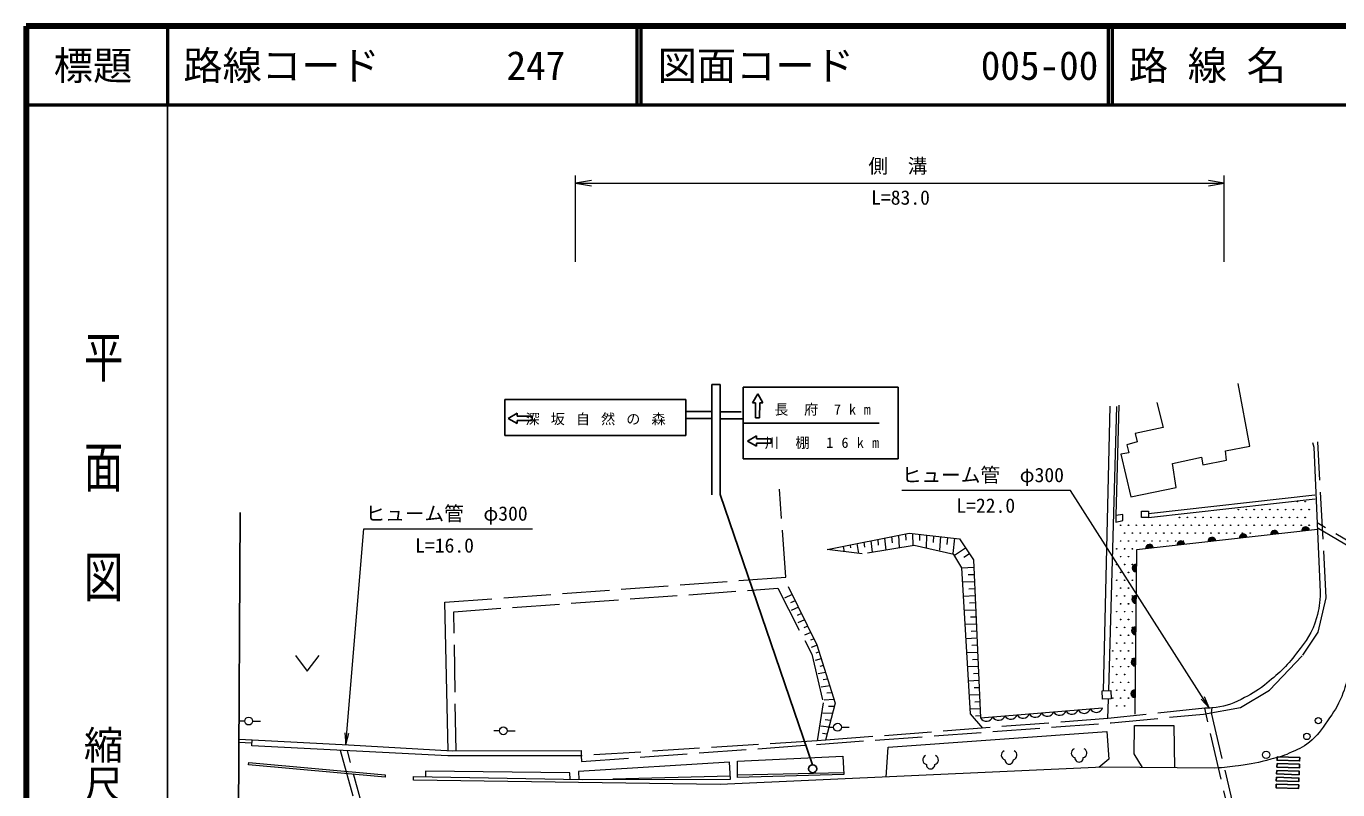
# Model space of a CAD drawing. Units: millimetres, scale not verified. Extents: x 40000 to 680000, y 20000 to 380000.
# Drawn here: x 40000 to 206972, y 282795 to 380000 of the extents above; entities that cross this region are included whole.
import ezdxf
from ezdxf.enums import TextEntityAlignment as Align

# ---------------------------------------------------------------- set-up
doc = ezdxf.new("R2010")
doc.units = ezdxf.units.MM
doc.header["$LTSCALE"] = 1000
doc.linetypes.add('DASHED', pattern=[7.5, 6, -1.5])
for name, color, linetype, lineweight in [('M-BMK-OTRS', 5, 'Continuous', 25), ('M-STR-HTXT', 7, 'Continuous', 13), ('M-STR-STRC', 7, 'Continuous', 25), ('M-TTL', 2, 'Continuous', 140), ('M-TTL-BAND', 7, 'Continuous', 25), ('M-TTL-LINE', 7, 'Continuous', 50), ('M-WORK', 1, 'Continuous', 13)]:
    doc.layers.add(name, color=color, linetype=linetype, lineweight=lineweight)
doc.layers.add('M-TTL-TXT', color=7, linetype='Continuous')
doc.styles.add('@ＭＳ ゴシック', font='')
doc.styles.add('ＭＳ ゴシック', font='')
doc.styles.get('@ＭＳ ゴシック').set_extended_font_data('@MS Gothic')
doc.styles.get('ＭＳ ゴシック').set_extended_font_data('MS Gothic')

# ---------------------------------------------------------------- blocks, each defined once
blk = doc.blocks.new('open_arrow')
at = {"color": 0, "linetype": 'Continuous', "lineweight": -2}
blk.add_lwpolyline([(7.5, 1.25), (0, 0), (7.5, -1.25)], dxfattribs=at)

msp = doc.modelspace()

# ---------------------------------------------------------------- linework, layer by layer
at = {"layer": 'M-BMK-OTRS'}
msp.add_line((67043, 279642), (67215, 318086), dxfattribs=at)
at = {"layer": 'M-STR-HTXT'}
for p, q in [((109948, 350000), (109948, 361012)), ((192503, 350000), (192503, 361012)), ((109948, 360012), (192503, 360012))]:
    msp.add_line(p, q, dxfattribs=at)
for points in [[(190585, 293214), (172926, 320903), (151476, 320903)], [(80679, 288546), (83000, 316000), (104450, 316000)]]:
    msp.add_lwpolyline(points, dxfattribs=at)
at = {"layer": 'M-STR-STRC'}
for p, q in [((127268, 334403), (128343, 334403)), ((127268, 334403), (127268, 320332)), ((128343, 334403), (128343, 320396)), ((131278, 334050), (131278, 324908)), ((131278, 334050), (150993, 334050)), ((150993, 334050), (150999, 324908)), ((100935, 332484), (100935, 327913)), ((100935, 332484), (123981, 332484)), ((123981, 332484), (123981, 327913)), ((132477, 332049), (133136, 333184)), ((133136, 333184), (133772, 332035)), ((101350, 330077), (102493, 330724)), ((102493, 330724), (102493, 330344)), ((123981, 330947), (127268, 330947)), ((128350, 330911), (131038, 330911)), ((132858, 332045), (132477, 332049)), ((132838, 330141), (132858, 332045)), ((133391, 332039), (133371, 330135)), ((133772, 332035), (133391, 332039)), ((102493, 329430), (101350, 330077)), ((102493, 330344), (104397, 330344)), ((104397, 329811), (102493, 329811)), ((102493, 329811), (102493, 329430)), ((104397, 330344), (104397, 329811)), ((127268, 330051), (123981, 330051)), ((131278, 330015), (128350, 330015)), ((131278, 329479), (148573, 329479)), ((133371, 330135), (132838, 330141)), ((100935, 327913), (123981, 327913)), ((131811, 327191), (132954, 327839)), ((132954, 327839), (132954, 327458)), ((132954, 327458), (134858, 327458)), ((134858, 327458), (134858, 326925)), ((132954, 326544), (131811, 327191)), ((134858, 326925), (132954, 326925)), ((132954, 326925), (132954, 326544)), ((131278, 324908), (150999, 324908)), ((128343, 320396), (140118, 285977))]:
    msp.add_line(p, q, dxfattribs=at)
for points in [[(199237, 286131), (202099, 286037), (202081, 285587), (199219, 285681)], [(199272, 287006), (202133, 286912), (202116, 286463), (199254, 286556)], [(199168, 284380), (202029, 284286), (202011, 283837), (199150, 283930)], [(199202, 285255), (202064, 285162), (202046, 284712), (199185, 284806)], [(199133, 283505), (201994, 283411), (201977, 282961), (199115, 283055)]]:
    msp.add_lwpolyline(points, close=True, dxfattribs=at)
msp.add_circle((140113, 285468), 518, dxfattribs=at)
at = {"layer": 'M-TTL'}
for p, q in [((40000, 380000), (40000, 20000)), ((680000, 380000), (40000, 380000))]:
    msp.add_line(p, q, dxfattribs=at)
at = {"layer": 'M-TTL-BAND'}
msp.add_line((58000, 370000), (58000, 20000), dxfattribs=at)
at = {"layer": 'M-TTL-LINE'}
for p, q in [((58000, 380000), (58000, 370000)), ((117750, 380000), (117750, 370000)), ((118250, 380000), (118250, 370000)), ((177750, 380000), (177750, 370000)), ((178250, 380000), (178250, 370000)), ((40000, 370000), (680000, 370000))]:
    msp.add_line(p, q, dxfattribs=at)
at = {"layer": 'M-WORK'}
for p, q in [((195782, 326545), (194299, 334530)), ((177163, 295397), (178003, 331613)), ((177837, 295425), (178827, 331609)), ((179108, 331750), (178709, 317714)), ((183956, 332103), (184730, 328936)), ((184730, 328936), (181176, 328162)), ((181176, 328162), (181422, 327107)), ((180367, 325700), (179347, 325524)), ((181422, 327107), (180121, 326720)), ((180121, 326720), (180367, 325700)), ((192663, 325936), (195782, 326545)), ((192804, 324739), (192663, 325936)), ((203746, 327007), (203910, 326420)), ((203910, 326420), (204731, 307938)), ((179347, 325524), (180631, 320095)), ((185932, 324317), (189614, 325138)), ((186377, 321268), (185932, 324317)), ((189614, 325138), (189802, 324153)), ((189802, 324153), (192804, 324739)), ((180631, 320095), (186377, 321268)), ((182859, 317445), (204086, 319845)), ((182875, 317982), (204070, 320361)), ((179606, 317846), (178709, 317714)), ((178709, 317714), (178723, 316866)), ((179606, 317074), (179606, 317846)), ((178723, 316866), (179606, 317074)), ((141979, 313364), (152393, 315475)), ((144874, 313951), (144930, 313616)), ((145756, 314130), (145947, 312880)), ((146638, 314309), (146724, 313682)), ((147520, 314488), (147697, 313026)), ((148402, 314666), (148479, 313934)), ((149284, 314845), (149422, 313301)), ((150166, 315024), (150223, 314251)), ((151048, 315203), (151143, 313576)), ((151930, 315381), (151965, 314567)), ((152393, 315475), (158796, 314748)), ((152817, 315427), (152854, 313849)), ((153711, 315326), (153711, 314508)), ((154604, 315224), (154569, 313579)), ((155499, 315123), (155461, 314259)), ((156394, 315021), (156280, 313304)), ((157289, 314919), (157208, 314006)), ((158186, 314817), (157970, 312876)), ((158796, 314748), (160578, 312074)), ((143992, 313772), (144115, 313103)), ((159585, 313565), (158170, 312622)), ((160084, 312816), (159377, 312345)), ((160624, 311075), (159123, 311007)), ((160232, 292464), (159130, 311063)), ((160578, 312074), (161499, 291948)), ((160706, 309277), (159231, 309210)), ((160665, 310176), (159915, 310142)), ((137508, 307675), (136537, 307187)), ((137009, 308688), (140668, 301253)), ((160789, 307479), (159338, 307413)), ((160747, 308378), (160010, 308344)), ((93699, 287770), (93313, 306667)), ((137906, 306865), (137319, 306578)), ((138305, 306056), (137387, 305619)), ((160871, 305681), (159446, 305616)), ((160830, 306580), (160104, 306547)), ((138703, 305247), (138158, 304994)), ((139101, 304438), (138237, 304049)), ((160912, 304782), (160199, 304749)), ((139499, 303630), (138997, 303410)), ((139896, 302822), (139089, 302477)), ((160953, 303883), (159553, 303819)), ((160994, 302984), (160294, 302952)), ((140294, 302014), (139836, 301824)), ((140691, 301207), (139940, 300906)), ((140668, 301253), (142967, 293818)), ((161035, 302085), (159661, 302022)), ((161076, 301186), (160389, 301154)), ((74280, 299880), (75780, 297880)), ((75780, 297880), (77280, 299880)), ((141218, 299475), (140455, 299241)), ((140951, 300339), (140509, 300184)), ((161118, 300287), (159768, 300225)), ((161159, 299388), (160484, 299357)), ((141754, 297743), (140835, 297543)), ((141486, 298609), (141025, 298489)), ((161200, 298489), (159876, 298428)), ((161241, 297590), (160579, 297559)), ((142290, 296007), (141209, 295866)), ((142022, 296875), (141472, 296780)), ((161282, 296690), (159983, 296631)), ((161323, 295791), (160674, 295762)), ((142828, 294269), (141579, 294211)), ((142559, 295138), (141917, 295082)), ((161364, 294892), (160091, 294834)), ((161405, 293993), (160769, 293964)), ((177679, 291863), (177774, 294350)), ((142633, 292508), (141413, 292566)), ((142967, 293818), (141765, 289104)), ((142858, 293391), (142134, 293390)), ((161447, 293094), (160198, 293037)), ((161780, 290641), (160232, 292464)), ((161499, 291948), (177035, 293213)), ((67821, 291522), (67163, 291526)), ((68809, 291534), (69812, 291542)), ((142183, 290744), (141152, 290895)), ((142408, 291625), (141717, 291692)), ((142787, 290736), (142058, 290740)), ((143775, 290748), (144779, 290757)), ((161488, 292195), (160863, 292167)), ((181031, 287367), (181102, 290991)), ((181102, 290991), (186098, 290991)), ((186098, 290991), (186167, 285587)), ((68701, 288408), (68764, 289161)), ((68764, 289161), (81045, 288528)), ((100243, 290285), (99514, 290290)), ((101231, 290298), (102235, 290306)), ((141959, 289864), (141375, 289979)), ((149743, 288208), (177584, 290217)), ((177584, 290217), (177830, 286699)), ((93675, 287097), (68701, 288408)), ((81045, 288528), (94273, 287736)), ((94273, 287736), (110633, 287800)), ((110633, 287800), (110656, 287120)), ((149462, 284407), (149743, 288208)), ((182120, 285621), (181031, 287367)), ((110656, 287120), (93675, 287097)), ((129535, 286319), (110318, 285115)), ((177069, 285663), (128360, 283447)), ((129644, 284161), (129535, 286319)), ((130547, 286433), (143963, 287058)), ((130547, 284353), (130547, 286433)), ((143963, 287058), (144088, 284728)), ((177830, 286699), (176533, 285639)), ((191249, 285545), (177069, 285663)), ((89303, 284005), (89319, 284505)), ((128360, 283447), (89303, 284005)), ((89319, 284505), (110787, 284114)), ((109224, 284943), (90820, 285146)), ((90820, 285146), (90820, 284478)), ((109239, 284143), (109224, 284943)), ((110318, 285115), (110350, 284122)), ((110787, 284114), (129644, 284161)), ((129626, 284524), (114696, 284124)), ((130547, 284713), (144074, 284999)), ((144088, 284728), (130547, 284353))]:
    msp.add_line(p, q, dxfattribs=at)
at = {"layer": 'M-WORK', "linetype": 'DASHED'}
for p, q in [((224796, 304718), (204338, 316787)), ((204364, 316190), (224796, 304131)), ((190031, 293174), (177679, 291863)), ((195549, 269524), (190031, 293174)), ((177679, 291863), (141765, 289104)), ((67086, 289251), (68764, 289161)), ((141765, 289104), (140700, 289032)), ((68681, 288737), (67084, 288827)), ((79983, 287816), (84444, 271745))]:
    msp.add_line(p, q, dxfattribs=at)
for points in [[(178102, 291309), (189887, 292435), (194601, 293279), (198295, 295496), (202517, 299929), (204487, 302849), (205508, 307211), (204443, 327076)], [(93313, 306667), (136698, 309857), (135901, 321045)], [(159130, 311063), (158075, 312752), (153032, 313877), (146418, 312822), (141979, 313364)], [(94719, 287738), (94436, 305462), (135669, 308453), (139996, 300079), (141474, 293852), (140700, 289032), (110656, 287120)], [(190945, 293221), (190863, 292610), (196299, 269430)], [(110656, 287120), (110694, 286384), (178102, 291309)], [(85429, 271310), (85217, 271803), (80888, 287768)]]:
    msp.add_lwpolyline(points, dxfattribs=at)
at = {"layer": 'M-WORK'}
for points in [[(182882, 318243), (182859, 317445), (181971, 317471), (181995, 318269)], [(176958, 295388), (178084, 295435), (178129, 294365), (177003, 294318)], [(68337, 286277), (85714, 284702), (85686, 284395), (68309, 285969)]]:
    msp.add_lwpolyline(points, close=True, dxfattribs=at)
msp.add_lwpolyline([(204376, 315926), (181329, 313339), (181118, 292441)], dxfattribs=at)
for centre, radius in [((201826, 319469), 37.5), ((202826, 319469), 37.5), ((186826, 317469), 37.5), ((187826, 317469), 37.5), ((188826, 317469), 37.5), ((189826, 317469), 37.5), ((190826, 317469), 37.5), ((191826, 317469), 37.5), ((192826, 317469), 37.5), ((193826, 317469), 37.5), ((194326, 318469), 37.5), ((194826, 317469), 37.5), ((195326, 318469), 37.5), ((195826, 317469), 37.5), ((196326, 318469), 37.5), ((196826, 317469), 37.5), ((197326, 318469), 37.5), ((197826, 317469), 37.5), ((198326, 318469), 37.5), ((198826, 317469), 37.5), ((199326, 318469), 37.5), ((199826, 317469), 37.5), ((200326, 318469), 37.5), ((200826, 317469), 37.5), ((201326, 318469), 37.5), ((201826, 317469), 37.5), ((202326, 318469), 37.5), ((202826, 317469), 37.5), ((203326, 318469), 37.5), ((179326, 316469), 37.5), ((180326, 316469), 37.5), ((181326, 316469), 37.5), ((182326, 316469), 37.5), ((183326, 316469), 37.5), ((184326, 316469), 37.5), ((185326, 316469), 37.5), ((186326, 316469), 37.5), ((187326, 316469), 37.5), ((188326, 316469), 37.5), ((189326, 316469), 37.5), ((190326, 316469), 37.5), ((191326, 316469), 37.5), ((192326, 316469), 37.5), ((193326, 316469), 37.5), ((194326, 316469), 37.5), ((195326, 316469), 37.5), ((196326, 316469), 37.5), ((197326, 316469), 37.5), ((198326, 316469), 37.5), ((199326, 316469), 37.5), ((200326, 316469), 37.5), ((201326, 316469), 37.5), ((202326, 316469), 37.5), ((203326, 316469), 37.5), ((179326, 314469), 37.5), ((179826, 315469), 37.5), ((180326, 314469), 37.5), ((180826, 315469), 37.5), ((181326, 314469), 37.5), ((181826, 315469), 37.5), ((182326, 314469), 37.5), ((182826, 315469), 37.5), ((183326, 314469), 37.5), ((183826, 315469), 37.5), ((184326, 314469), 37.5), ((184826, 315469), 37.5), ((185326, 314469), 37.5), ((185826, 315469), 37.5), ((186326, 314469), 37.5), ((186826, 315469), 37.5), ((187326, 314469), 37.5), ((187826, 315469), 37.5), ((188826, 315469), 37.5), ((189826, 315469), 37.5), ((190826, 315469), 37.5), ((191826, 315469), 37.5), ((192826, 315469), 37.5), ((193826, 315469), 37.5), ((194826, 315469), 37.5), ((195826, 315469), 37.5), ((178826, 313469), 37.5), ((179326, 312469), 37.5), ((179826, 313469), 37.5), ((180326, 312469), 37.5), ((180826, 313469), 37.5), ((178826, 311469), 37.5), ((179826, 311469), 37.5), ((180826, 311469), 37.5), ((178826, 309469), 37.5), ((179326, 310469), 37.5), ((179826, 309469), 37.5), ((180326, 310469), 37.5), ((180826, 309469), 37.5), ((178826, 307469), 37.5), ((179326, 308469), 37.5), ((179826, 307469), 37.5), ((180326, 308469), 37.5), ((180826, 307469), 37.5), ((179326, 306469), 37.5), ((180326, 306469), 37.5), ((178826, 305469), 37.5), ((179326, 304469), 37.5), ((179826, 305469), 37.5), ((180326, 304469), 37.5), ((180826, 305469), 37.5), ((178826, 303469), 37.5), ((179326, 302469), 37.5), ((179826, 303469), 37.5), ((180326, 302469), 37.5), ((180826, 303469), 37.5), ((178826, 301469), 37.5), ((179826, 301469), 37.5), ((180826, 301469), 37.5), ((178326, 300469), 37.5), ((178826, 299469), 37.5), ((179326, 300469), 37.5), ((179826, 299469), 37.5), ((180326, 300469), 37.5), ((180826, 299469), 37.5), ((178326, 298469), 37.5), ((178826, 297469), 37.5), ((179326, 298469), 37.5), ((179826, 297469), 37.5), ((180326, 298469), 37.5), ((178326, 296469), 37.5), ((179326, 296469), 37.5), ((180326, 296469), 37.5), ((178326, 294469), 37.5), ((178826, 295469), 37.5), ((179326, 294469), 37.5), ((179826, 295469), 37.5), ((180326, 294469), 37.5), ((178826, 293469), 37.5), ((179826, 293469), 37.5), ((68320, 291541), 500), ((100743, 290304), 500), ((143287, 290755), 500), ((204496, 291598), 399), ((203042, 289589), 412), ((197846, 287245), 469)]:
    msp.add_circle(centre, radius, dxfattribs=at)
for centre, radius, start, end in [((198910, 315313), 500, 6.40595, 186.40595), ((198910, 315313), 400, 6.40595, 186.40595), ((198910, 315313), 300, 6.40595, 186.40595), ((202885, 315759), 500, 6.40595, 186.40595), ((202885, 315759), 400, 6.40595, 186.40595), ((202885, 315759), 300, 6.40595, 186.40595), ((202885, 315759), 200, 6.40595, 186.40595), ((202885, 315759), 100, 6.40595, 186.40595), ((183010, 313527), 500, 6.40595, 186.40595), ((183010, 313527), 400, 6.40595, 186.40595), ((186985, 313974), 500, 6.40595, 186.40595), ((186985, 313974), 400, 6.40595, 186.40595), ((186985, 313974), 300, 6.40595, 186.40595), ((186985, 313974), 200, 6.40595, 186.40595), ((186985, 313974), 100, 6.40595, 186.40595), ((190960, 314420), 500, 6.40595, 186.40595), ((190960, 314420), 400, 6.40595, 186.40595), ((190960, 314420), 300, 6.40595, 186.40595), ((190960, 314420), 200, 6.40595, 186.40595), ((190960, 314420), 100, 6.40595, 186.40595), ((194935, 314866), 500, 6.40595, 186.40595), ((194935, 314866), 400, 6.40595, 186.40595), ((194935, 314866), 300, 6.40595, 186.40595), ((194935, 314866), 200, 6.40595, 186.40595), ((194935, 314866), 100, 6.40595, 186.40595), ((198910, 315313), 200, 6.40595, 186.40595), ((198910, 315313), 100, 6.40595, 186.40595), ((183010, 313527), 300, 6.40595, 186.40595), ((183010, 313527), 200, 6.40595, 186.40595), ((183010, 313527), 100, 6.40595, 186.40595), ((181306, 311030), 500, 89.42127, 269.42127), ((181306, 311030), 400, 89.42127, 269.42127), ((181306, 311030), 300, 89.42127, 269.42127), ((181306, 311030), 200, 89.42127, 269.42127), ((181306, 311030), 100, 89.42127, 269.42127), ((181265, 307031), 500, 89.42127, 269.42127), ((181265, 307031), 400, 89.42127, 269.42127), ((181265, 307031), 300, 89.42127, 269.42127), ((181265, 307031), 200, 89.42127, 269.42127), ((181265, 307031), 100, 89.42127, 269.42127), ((181225, 303031), 500, 89.42127, 269.42127), ((181225, 303031), 400, 89.42127, 269.42127), ((181225, 303031), 300, 89.42127, 269.42127), ((181225, 303031), 200, 89.42127, 269.42127), ((181225, 303031), 100, 89.42127, 269.42127), ((181185, 299031), 500, 89.42127, 269.42127), ((181185, 299031), 400, 89.42127, 269.42127), ((181185, 299031), 300, 89.42127, 269.42127), ((181185, 299031), 200, 89.42127, 269.42127), ((181185, 299031), 100, 89.42127, 269.42127), ((181144, 295031), 500, 89.42127, 269.42127), ((181144, 295031), 400, 89.42127, 269.42127), ((181144, 295031), 300, 89.42127, 269.42127), ((181144, 295031), 200, 89.42127, 269.42127), ((181144, 295031), 100, 89.42127, 269.42127), ((163800, 292494), 857, 209.29014, 340.02056), ((165354, 292620), 857, 209.29014, 340.02056), ((166907, 292747), 857, 209.29014, 340.02056), ((168461, 292873), 857, 209.29014, 340.02056), ((170015, 293000), 857, 209.29014, 340.02056), ((171568, 293126), 857, 209.29014, 340.02056), ((173122, 293253), 857, 209.29014, 340.02056), ((174675, 293379), 857, 209.29014, 340.02056), ((176229, 293506), 857, 209.29014, 340.02056), ((162247, 292367), 857, 209.29014, 340.02056), ((164734, 287196), 599, 113.44836, 257.2818), ((165537, 287196), 599, 282.7182, 66.55164), ((173637, 287467), 599, 113.44836, 257.2818), ((174440, 287467), 599, 282.7182, 66.55164), ((154732, 286591), 599, 113.44836, 257.2818), ((155133, 285975), 534, 176.52859, 3.47141), ((155535, 286591), 599, 282.7182, 66.55164), ((165136, 286580), 534, 176.52859, 3.47141), ((174038, 286851), 534, 176.52859, 3.47141)]:
    msp.add_arc(centre, radius, start, end, dxfattribs=at)
for points, knots in [([(208527, 326949), (208843, 315896), (209126, 312833), (208703, 303800), (208592, 301421), (208811, 300050), (208351, 297714), (208114, 296506), (207933, 295829), (207472, 294688), (206941, 293375), (206461, 292713), (205643, 291557), (204842, 290427), (204438, 289712), (203356, 288848), (202462, 288134), (201833, 287904), (200787, 287441), (199906, 287050), (199372, 286925), (198442, 286671), (196867, 286240), (195963, 286063), (194345, 285842), (193142, 285678), (192715, 285636), (191249, 285545)], [0, 0, 0, 0, 1, 1, 1, 2, 2, 2, 3, 3, 3, 4, 4, 4, 5, 5, 5, 6, 6, 6, 7, 7, 7, 8, 8, 8, 9, 9, 9, 9]), ([(204731, 307938), (204694, 306503), (204605, 305926), (204267, 304690), (203737, 302743), (202956, 301793), (201734, 300187), (200370, 298392), (199390, 297538), (197630, 296129), (196570, 295280), (195883, 294919), (194675, 294300), (193325, 293608), (192456, 293353), (190945, 293221), (190589, 293189), (190447, 293165), (190031, 293174)], [0, 0, 0, 0, 1, 1, 1, 2, 2, 2, 3, 3, 3, 4, 4, 4, 5, 5, 5, 6, 6, 6, 6])]:
    msp.add_open_spline(points, degree=3, knots=knots, dxfattribs=at)

# ---------------------------------------------------------------- block references
at = {"layer": 'M-STR-HTXT', "xscale": 267, "yscale": 267}
msp.add_blockref('open_arrow', (109948, 360012), dxfattribs=at)
at = {"layer": 'M-STR-HTXT'}
for p, xscale, yscale, rotation in [((192503, 360012), 267, 267, 180), ((190585, 293214), 200, 200, 122.5), ((80679, 288546), 200, 200, 85.2)]:
    msp.add_blockref('open_arrow', p, dxfattribs=dict(at, xscale=xscale, yscale=yscale, rotation=rotation))

# ---------------------------------------------------------------- texts
at = {"layer": 'M-STR-HTXT', "style": 'ＭＳ ゴシック'}
for s, p in [('側\u3000溝', (147222, 360740)), ('ヒューム管\u3000φ300', (151476, 321403)), ('ヒューム管\u3000φ300', (83200, 316500)), ('L=22.0', (158416, 317510)), ('L=16.0', (89518, 312435))]:
    msp.add_text(s, height=1833, dxfattribs=at).set_placement(p, align=Align.BOTTOM_LEFT)
msp.add_text('L=83.0', height=1833, dxfattribs=at).set_placement((151306, 356729), align=Align.BOTTOM_CENTER)
at = {"layer": 'M-STR-STRC', "char_height": 1320, "style": 'ＭＳ ゴシック'}
for s, insert, attachment_point in [('\\T1.78;深坂自然の森', (122795, 329190), 9), ('\\T2.11;長府7km', (135235, 330403), 7), ('\\T2.17;川棚16km', (149634, 326165), 9)]:
    msp.add_mtext(s, dxfattribs=dict(at, insert=insert, attachment_point=attachment_point))
at = {"layer": 'M-TTL-BAND', "style": '@ＭＳ ゴシック', "width": 1.4}
msp.add_text('平  面  図', height=3666, rotation=270, dxfattribs=at).set_placement((49777, 306475), align=Align.MIDDLE_RIGHT)
at = {"layer": 'M-TTL-BAND', "style": '@ＭＳ ゴシック'}
msp.add_text('縮尺千分の一', height=3666, rotation=270, dxfattribs=at).set_placement((49777, 261030), align=Align.MIDDLE_RIGHT)
at = {"layer": 'M-TTL-TXT', "style": 'ＭＳ ゴシック'}
msp.add_text('標題', height=3666, dxfattribs=at).set_placement((48500, 375000), align=Align.MIDDLE_CENTER)
for s, p in [('路線コード', (60000, 375000)), ('路 線 名', (180380, 375000)), ('247', (101142, 375000)), ('図面コード', (120380, 375000)), ('005-00', (161521, 375000))]:
    msp.add_text(s, height=3666, dxfattribs=at).set_placement(p, align=Align.MIDDLE_LEFT)

doc.saveas('drawing.dxf')
